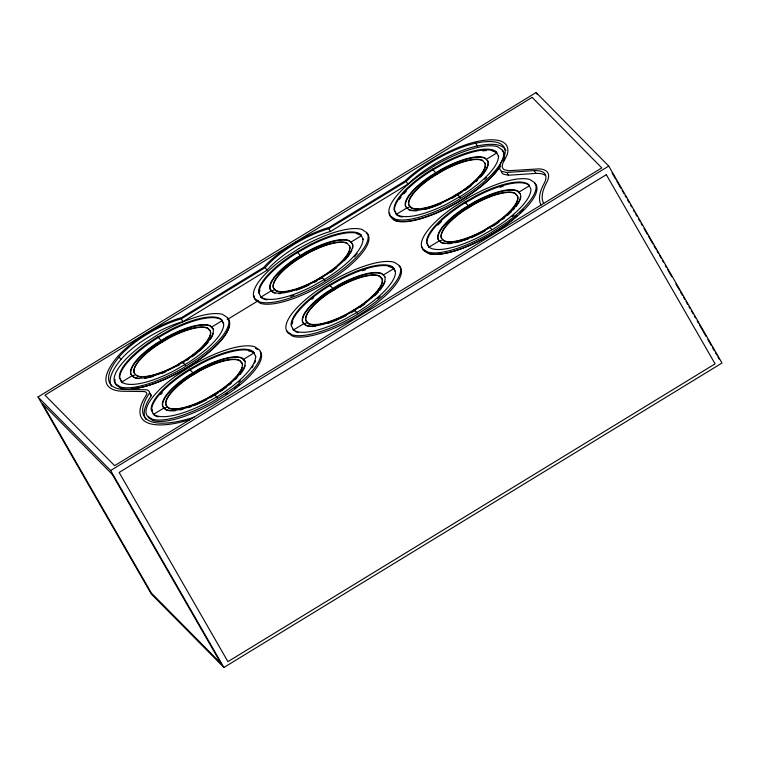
<?xml version="1.0" encoding="UTF-8"?>
<svg xmlns="http://www.w3.org/2000/svg" width="760" height="760" viewBox="0 0 760 760"><rect width="100%" height="100%" fill="white"/><g stroke="black" fill="none" stroke-linecap="round" stroke-linejoin="round"><path stroke-width="1.14" d="M38 396.976L536.104 92.53L608.741 166.07L722 363.023L223.896 667.47L151.259 593.931L38 396.976L110.646 470.516L223.896 667.47M194.056 417.126L193.905 417.173A21.29 6.793 -29.9 0 0 191.282 418.085A98.049 31.274 -29.9 0 1 149.568 393.081A25.355 8.085 -29.9 0 0 146.291 389.756L126.521 389.528A87.428 27.883 -29.9 0 1 119.225 356.839A52.25 16.663 -29.9 0 1 181.345 318.867L265.316 267.539A54.349 17.337 -29.9 0 1 287.935 248.302L293.664 244.644A54.349 17.337 -29.9 0 1 328.871 228.693L406.239 181.412A59.479 18.971 -29.9 0 1 475.75 143.184A78.118 24.918 -29.9 0 1 503.196 159.353A38.57 12.302 -29.9 0 0 502.075 171.465L506.948 172.453L534.232 170.611A52.155 16.634 -29.9 0 1 543.97 183.787A118.361 37.753 -29.9 0 0 540.806 204.506L541.091 205.01M111.482 386.137A87.428 27.883 -29.9 0 1 120.821 359.613A52.25 16.663 -29.9 0 1 182.941 321.651L266.912 270.322A54.349 17.337 -29.9 0 1 289.531 251.076L295.26 247.418A54.349 17.337 -29.9 0 1 330.467 231.477L407.835 184.186A59.479 18.971 -29.9 0 1 477.346 145.968A78.118 24.918 -29.9 0 1 505.875 150.366M121.733 382.071L132.278 375.63L132.686 376.342M261.003 297.074L271.548 290.633L271.956 291.346M396.463 214.282L406.999 207.841L407.408 208.553M132.525 376.058L135.612 374.547M271.795 291.061L274.882 289.55M407.246 208.268L410.172 206.473L411.416 207.964A43.529 13.889 -29.9 0 0 418.427 209.114M177.678 365.93L179.427 364.866M184.661 361.665L182.932 362.719L182.134 361.922L176.843 365.503A43.529 13.889 -29.9 0 1 172.833 367.612M186.39 360.61L188.119 359.556M452.399 198.141L455.905 196.004M457.026 194.417L457.653 194.93L461.976 192.289M319.58 279.328L322.202 277.723L321.955 277.295L324.815 280.193L324.406 279.481M164.388 408.31L167.485 406.809M428.535 246.449L428.953 247.171L439.489 240.73L439.897 241.442M304.276 323.95L307.373 322.44M439.736 241.157L442.833 239.647M210.416 397.651L218.253 392.873M351.187 312.759L354.692 310.612L354.445 310.184L357.305 313.082L356.896 312.369M492.736 226.243L495.33 224.656A47.016 15 -29.9 0 0 499.234 221.929M110.646 470.516L608.741 166.07M227.173 319.618L258.39 300.627M452.476 197.163L461.272 191.852M317.024 279.955L325.822 274.645A43.529 13.889 -29.9 0 0 334.552 268.261M490.361 226.793L493.762 224.741A43.529 13.889 -29.9 0 0 495.596 223.497M208.706 397.755L218.414 391.894A43.529 13.889 -29.9 0 0 228.893 384.085M348.602 313.395L358.302 307.534A43.529 13.889 -29.9 0 0 367.042 301.15M189.743 419.757L180.291 422.284A101.099 32.252 -29.9 0 1 143.336 400.13L146.88 394.022A22.315 7.115 -29.9 0 0 144.466 391.571L124.412 391.267A90.449 28.851 -29.9 0 1 116.936 357.418A55.299 17.642 -29.9 0 1 176.975 318.981L181.602 317.575L263.682 267.406L266.684 264.138A57.399 18.306 -29.9 0 1 286.909 247.798L292.952 243.931A57.399 18.306 -29.9 0 1 324.339 228.893L329.108 227.411L404.833 181.127L408.927 177.375A62.52 19.94 -29.9 0 1 477.28 141.512A81.177 25.887 -29.9 0 1 507.157 154.755L504.383 160.369A35.52 11.333 -29.9 0 0 504.554 169.812L508.991 170.715L538.869 168.881A55.195 17.604 -29.9 0 1 547.57 180.661L545.414 185.041A115.311 36.784 -29.9 0 0 543.457 203.005L543.694 203.423M501.334 171.57A38.57 12.302 -29.9 0 0 503.671 174.249L508.544 175.227L535.838 173.394A52.155 16.634 -29.9 0 1 545.433 175.541M424.469 251.037L429.979 253.859A63.697 20.32 -29.9 0 0 517.399 215.526M502.122 150.66L503.225 151.401A65.122 20.776 -29.9 0 1 503.262 161.006M534.612 183.549L535.714 184.291A65.122 20.776 -29.9 0 1 505.495 225.264L491.359 234.365A65.122 20.776 -29.9 0 1 428.345 253.451L423.377 250.126A65.122 20.776 -29.9 0 1 422.218 247.038M366.671 233.453L367.773 234.194A65.122 20.776 -29.9 0 1 337.554 275.167L323.418 284.269A65.122 20.776 -29.9 0 1 260.404 303.354L255.436 300.029A65.122 20.776 -29.9 0 1 254.201 295.745M399.152 266.342L400.263 267.083A65.122 20.776 -29.9 0 1 370.044 308.056L355.908 317.158A65.122 20.776 -29.9 0 1 292.894 336.243L287.926 332.918A65.122 20.776 -29.9 0 1 286.995 330.952M227.401 318.449L228.504 319.19A65.122 20.776 -29.9 0 1 198.284 360.164L184.148 369.265A65.122 20.776 -29.9 0 1 121.135 388.351L116.166 385.035A65.122 20.776 -29.9 0 1 115.016 379.468M255.388 348.127L257.327 349.419M148.029 417.287L152.998 420.603A65.122 20.776 -29.9 0 0 216.011 401.527L230.147 392.416A65.122 20.776 -29.9 0 0 260.366 351.443M433.019 169.812L437.085 174.23M465.5 202.701L469.575 207.119M492.043 229.567L489.354 227.012L484.053 230.603A43.529 13.889 -29.9 0 1 465.424 238.916M330.049 285.494L334.124 289.911M322.202 277.723L321.575 277.21M354.692 310.612L354.065 310.099M190.161 369.854L194.227 374.272M520.448 194.142L517.626 191.263A47.016 15 -29.9 0 0 473.869 202.815L463.429 209.19A47.016 15 -29.9 0 0 438.311 239.704M384.997 276.925L381.919 273.628A47.016 15 -29.9 0 0 338.172 285.18L327.731 291.555A47.016 15 -29.9 0 0 302.613 322.069L305.434 324.947A47.016 15 -29.9 0 0 349.191 313.395L359.632 307.021A47.016 15 -29.9 0 0 384.75 276.498M245.1 361.294L242.278 358.416A47.016 15 -29.9 0 0 198.522 369.968L188.081 376.352A47.016 15 -29.9 0 0 162.963 406.866L165.784 409.744A47.016 15 -29.9 0 0 171.218 410.865M213.237 329.042L210.416 326.163A47.016 15 -29.9 0 0 166.659 337.716L156.218 344.09A47.016 15 -29.9 0 0 131.1 374.613L133.921 377.483M136.695 375.753L134.064 372.713A43.529 13.889 -29.9 0 1 157.957 344.299L167.656 338.428A43.529 13.889 -29.9 0 1 207.803 328.177L210.273 330.933A43.529 13.889 -29.9 0 1 186.38 359.356L176.671 365.218A43.529 13.889 -29.9 0 1 136.534 375.469M391.571 217.332L393.452 219.811A64.059 20.434 -29.9 0 0 443.536 209.912A64.059 20.434 -29.9 0 0 497.125 170.183M612.066 172.928L615.619 179.094M616.797 181.155L620.939 188.347M622.117 190.409L623.894 193.486M625.072 195.548L626.259 197.6M627.437 199.661L629.213 202.739M630.401 204.801L631.579 206.853M633.356 209.94L634.533 211.993M635.721 214.054L636.899 216.106M638.675 219.193L639.853 221.245M641.041 223.307L642.219 225.359M643.995 228.446L647.539 234.612M648.726 236.673L652.859 243.865M654.047 245.927L655.823 249.014M657.001 251.066L658.188 253.118M659.366 255.179L661.143 258.267M662.321 260.319L663.508 262.371M665.275 265.459L666.463 267.52M667.641 269.572L671.783 276.773M675.915 283.964L679.468 290.139M680.646 292.191L682.423 295.279M683.611 297.331L684.788 299.392M685.966 301.445L687.743 304.532M688.931 306.584L690.108 308.645M691.296 310.697L693.063 313.785M694.25 315.837L695.428 317.898M697.205 320.976L698.383 323.038M699.57 325.09L706.068 336.404M707.845 339.483L711.389 345.658M712.576 347.709L714.352 350.797M715.531 352.849L716.718 354.91M717.896 356.962L719.074 359.024M536.104 92.53L537.282 94.582M534.232 170.611L535.838 173.394M528.903 185.107L529.311 185.82L518.776 192.261L519.023 192.689M496.413 152.218L496.831 152.931L486.286 159.372L486.533 159.799M506.948 172.453L508.544 175.227M475.75 143.184L477.346 145.968M465.091 201.98L465.918 203.414M459.857 196.688L460.275 197.4L457.406 194.503L457.653 194.93M432.601 169.09L433.428 170.525M406.239 181.412L407.835 184.186M396.045 213.56L396.872 214.994M393.452 267.9L393.86 268.613L383.325 275.053L383.572 275.481M360.962 235.011L361.37 235.723L350.835 242.164L351.082 242.592M328.871 228.693L330.467 231.477M329.64 284.772L330.467 286.206M301.635 257.022L297.151 251.883M304.447 324.235L304.028 323.522L293.493 329.963L293.084 329.241M265.316 267.539L266.912 270.322M260.594 296.352L261.421 297.787M253.555 352.26L253.963 352.982L243.428 359.423L243.675 359.851M221.692 320.007L222.1 320.72L211.565 327.161L211.812 327.588M181.345 318.867L182.941 321.651M216.999 396.729L217.417 397.452L214.168 394.459M189.743 369.141L190.57 370.566M185.136 364.477L185.544 365.19L182.685 362.292L183.103 363.014M162.364 342.019L157.88 336.88M164.549 408.604L164.141 407.882L153.605 414.323L153.188 413.611M149.568 393.081L151.164 395.856A98.049 31.274 -29.9 0 0 145.93 419.416M119.225 356.839L120.821 359.613M121.324 381.349L122.151 382.784M498.797 156.835L496.166 151.715A59.204 18.886 -29.9 0 0 444.514 162.336L431.081 169.964A59.204 18.886 -29.9 0 0 394.079 209.655L396.302 214.064A59.204 18.886 -29.9 0 0 447.944 203.442L461.387 195.814A59.204 18.886 -29.9 0 0 498.38 156.123M427.395 243.979L428.868 246.905M428.953 247.171L426.569 242.544A59.204 18.886 -29.9 0 1 463.562 202.853L477.005 195.225A59.204 18.886 -29.9 0 1 528.656 184.604L530.869 189.012A59.204 18.886 -29.9 0 1 493.876 228.703L480.434 236.332A59.204 18.886 -29.9 0 1 428.792 246.952M396.71 214.776L394.487 210.368A59.204 18.886 -29.9 0 1 431.49 170.677L444.933 163.048A59.204 18.886 -29.9 0 1 496.575 152.427M395.342 271.548L393.613 268.109A59.204 18.886 -29.9 0 0 341.962 278.73L328.519 286.358A59.204 18.886 -29.9 0 0 291.526 326.049M363.346 239.628L360.705 234.507A59.204 18.886 -29.9 0 0 309.063 245.128L295.621 252.757A59.204 18.886 -29.9 0 0 258.628 292.448L261.26 297.569M293.749 330.457L291.118 325.337A59.204 18.886 -29.9 0 1 328.111 285.646L341.553 278.017A59.204 18.886 -29.9 0 1 393.195 267.397L395.418 271.805A59.204 18.886 -29.9 0 1 358.425 311.495L344.983 319.124A59.204 18.886 -29.9 0 1 293.341 329.745M255.94 356.887L253.308 351.766A59.204 18.886 -29.9 0 0 201.656 362.377L188.214 370.006A59.204 18.886 -29.9 0 0 151.221 409.706L153.852 414.827A59.204 18.886 -29.9 0 0 158.327 416.888M223.582 323.655L221.853 320.216A59.204 18.886 -29.9 0 0 170.202 330.837L156.769 338.466A59.204 18.886 -29.9 0 0 119.766 378.157M120.184 378.879L121.657 381.805M121.989 382.565L119.358 377.445A59.204 18.886 -29.9 0 1 156.351 337.753L169.793 330.125A59.204 18.886 -29.9 0 1 221.435 319.504L223.659 323.912A59.204 18.886 -29.9 0 1 186.666 363.613L173.223 371.241A59.204 18.886 -29.9 0 1 121.581 381.852M149.35 392.967A25.355 8.085 -29.9 0 1 151.164 395.856M499.13 167.305A64.059 20.434 -29.9 0 1 497.695 169.404M229.377 325.109A63.783 20.349 -29.9 0 1 192.755 364.192A63.783 20.349 -29.9 0 1 131.983 388.616M523.497 209.693A63.697 20.32 -29.9 0 1 520.049 213.104M239.695 384.199A60.98 19.446 -29.9 0 1 237.994 385.586M236.227 386.983A60.98 19.446 -29.9 0 1 234.412 388.379M227.734 393.186A60.98 19.446 -29.9 0 1 225.891 394.421M160.778 394.459A60.98 19.446 -29.9 0 1 162.364 392.72M385.026 281.361A47.016 15 -29.9 0 1 382.251 287.033M381.14 288.601A47.016 15 -29.9 0 1 379.867 290.225M378.433 291.897A47.016 15 -29.9 0 1 374.556 295.868M364.733 304.028A47.016 15 -29.9 0 1 359.879 307.448M346.503 315.409A47.016 15 -29.9 0 1 339.587 318.801M338.618 319.238A47.016 15 -29.9 0 1 328.168 323.323M315.257 326.325A47.016 15 -29.9 0 1 312.075 326.515M311.115 326.505A47.016 15 -29.9 0 1 305.681 325.375L302.86 322.497A47.016 15 -29.9 0 1 327.978 291.983L338.418 285.608A47.016 15 -29.9 0 1 382.166 274.056M380.19 296.352A59.204 18.886 -29.9 0 1 377.663 298.556M298.224 332.519A59.204 18.886 -29.9 0 1 295.25 331.464M292.163 323.855A59.204 18.886 -29.9 0 1 292.809 321.68M311.875 299.25A59.204 18.886 -29.9 0 1 313.699 297.768M362.463 270.769A59.204 18.886 -29.9 0 1 365.636 269.724M388.398 266.541A59.204 18.886 -29.9 0 1 394.022 268.831M378.119 290.282A43.529 13.889 -29.9 0 0 382.195 279.11L379.724 276.355A43.529 13.889 -29.9 0 0 339.587 286.606L329.878 292.476A43.529 13.889 -29.9 0 0 305.985 320.891L308.455 323.646A43.529 13.889 -29.9 0 0 317.803 324.615M376.684 292.02A43.529 13.889 -29.9 0 1 370.452 298.272M347.605 313.927A43.529 13.889 -29.9 0 1 339.568 317.908M338.58 318.345A43.529 13.889 -29.9 0 1 320.34 324.244M443.745 240.568A43.529 13.889 -29.9 0 0 483.882 230.318L493.591 224.457A43.529 13.889 -29.9 0 0 517.484 196.032L515.014 193.277A43.529 13.889 -29.9 0 0 474.876 203.528L465.167 209.389A43.529 13.889 -29.9 0 0 441.275 237.814L443.906 240.853A43.529 13.889 -29.9 0 0 454.508 241.661M520.818 196.175A47.016 15 -29.9 0 1 520.476 198.569M520.211 199.434A47.016 15 -29.9 0 1 515.973 206.615M514.615 208.268A47.016 15 -29.9 0 1 513.114 209.94M511.575 211.546A47.016 15 -29.9 0 1 507.442 215.422M504.688 217.749A47.016 15 -29.9 0 1 502.939 219.146M484.889 231.03A47.016 15 -29.9 0 1 470.877 237.823M468.749 238.678A47.016 15 -29.9 0 1 463.619 240.54M462.517 240.891A47.016 15 -29.9 0 1 455.192 242.82M451.849 243.399A47.016 15 -29.9 0 1 447.526 243.722M445.293 243.627A47.016 15 -29.9 0 1 441.132 242.582L438.064 239.276A47.016 15 -29.9 0 1 463.182 208.762L473.623 202.388A47.016 15 -29.9 0 1 517.38 190.836L520.201 193.705A47.016 15 -29.9 0 1 495.083 224.228L484.642 230.603A47.016 15 -29.9 0 1 440.885 242.155M503.376 217.645A43.529 13.889 -29.9 0 0 517.645 196.317L515.185 193.562A43.529 13.889 -29.9 0 0 475.038 203.813L465.329 209.684A43.529 13.889 -29.9 0 0 441.446 238.098M501.695 219.004A43.529 13.889 -29.9 0 1 497.401 222.233M464.398 239.257A43.529 13.889 -29.9 0 1 456.779 241.262M437.94 225.064A59.204 18.886 -29.9 0 1 441.455 221.597M500.042 187.264A59.204 18.886 -29.9 0 1 503.13 186.314M513.978 215.032A59.204 18.886 -29.9 0 1 512.24 216.505M426.977 243.257A59.204 18.886 -29.9 0 1 463.98 203.566L477.413 195.938A59.204 18.886 -29.9 0 1 529.064 185.316M213.266 333.469A47.016 15 -29.9 0 1 210.491 339.15M208.107 342.332A47.016 15 -29.9 0 1 198.407 351.88M197.476 352.649A47.016 15 -29.9 0 1 192.023 356.839M165.794 371.82A47.016 15 -29.9 0 1 161.538 373.578M153.13 376.447A47.016 15 -29.9 0 1 144.637 378.299M139.355 378.613A47.016 15 -29.9 0 1 134.805 377.853M207.584 340.717A43.529 13.889 -29.9 0 0 210.434 331.217L207.964 328.462A43.529 13.889 -29.9 0 0 167.827 338.722L158.118 344.584A43.529 13.889 -29.9 0 0 134.225 372.998M206.995 341.544A43.529 13.889 -29.9 0 1 202.464 346.807M197.875 351.101A43.529 13.889 -29.9 0 1 186.552 359.641M170.82 368.609A43.529 13.889 -29.9 0 1 166.82 370.452M165.727 370.927A43.529 13.889 -29.9 0 1 146.043 376.722M141.588 376.903A43.529 13.889 -29.9 0 1 137.484 376.115M349.543 245.936A43.529 13.889 -29.9 0 1 325.651 274.36L315.941 280.221A43.529 13.889 -29.9 0 1 275.804 290.472L273.334 287.717A43.529 13.889 -29.9 0 1 297.226 259.293L306.926 253.431A43.529 13.889 -29.9 0 1 347.073 243.181L349.704 246.221A43.529 13.889 -29.9 0 1 347.472 254.771M352.535 248.472A47.016 15 -29.9 0 0 352.507 244.045L349.685 241.167A47.016 15 -29.9 0 0 305.928 252.719L295.488 259.094A47.016 15 -29.9 0 0 270.37 289.608L273.191 292.486A47.016 15 -29.9 0 0 275.072 293.151M351.918 250.24A47.016 15 -29.9 0 1 350.408 253.137M349.229 254.923A47.016 15 -29.9 0 1 344.375 260.69M336.747 267.653A47.016 15 -29.9 0 1 330.334 272.526M316.948 280.934A47.016 15 -29.9 0 1 314.013 282.52M309.063 285A47.016 15 -29.9 0 1 296.675 290.101M280.601 293.598A47.016 15 -29.9 0 1 278.625 293.616M346.854 255.721A43.529 13.889 -29.9 0 1 337.972 265.382M316.113 280.506A43.529 13.889 -29.9 0 1 296.457 289.161M295.317 289.512A43.529 13.889 -29.9 0 1 287.85 291.356M282.967 291.906A43.529 13.889 -29.9 0 1 275.966 290.757L273.495 288.002A43.529 13.889 -29.9 0 1 297.388 259.587L307.097 253.716A43.529 13.889 -29.9 0 1 347.234 243.466M259.502 291.992A59.204 18.886 -29.9 0 1 259.948 289.892M357.058 233.88A59.204 18.886 -29.9 0 1 360.022 234.935M362.928 238.916A59.204 18.886 -29.9 0 1 325.935 278.606L312.493 286.235A59.204 18.886 -29.9 0 1 260.851 296.856M357.209 253.498A59.204 18.886 -29.9 0 1 354.397 256.823M293.892 295.25A59.204 18.886 -29.9 0 1 290.69 296.343M266.883 299.858A59.204 18.886 -29.9 0 1 261.962 298.101M259.036 293.16A59.204 18.886 -29.9 0 1 296.039 253.469L309.472 245.841A59.204 18.886 -29.9 0 1 361.123 235.22M168.397 407.731A43.529 13.889 -29.9 0 0 208.534 397.47L218.243 391.609A43.529 13.889 -29.9 0 0 242.136 363.185L239.666 360.44A43.529 13.889 -29.9 0 0 199.528 370.69L189.82 376.551A43.529 13.889 -29.9 0 0 165.927 404.976L168.559 408.015A43.529 13.889 -29.9 0 0 177.916 408.975M245.128 365.721A47.016 15 -29.9 0 1 239.97 374.594M236.968 377.948A47.016 15 -29.9 0 1 235.457 379.468M231.192 383.353A47.016 15 -29.9 0 1 229.339 384.911M226.698 387.001A47.016 15 -29.9 0 1 219.982 391.808M206.606 399.779A47.016 15 -29.9 0 1 199.7 403.17M198.721 403.608A47.016 15 -29.9 0 1 193.41 405.84M191.311 406.628A47.016 15 -29.9 0 1 188.271 407.692M182.875 409.279A47.016 15 -29.9 0 1 179.844 409.982M175.361 410.695A47.016 15 -29.9 0 1 172.178 410.884M242.564 365.398A43.529 13.889 -29.9 0 0 242.298 363.479L239.837 360.724A43.529 13.889 -29.9 0 0 199.69 370.975L189.981 376.837A43.529 13.889 -29.9 0 0 166.098 405.26M242.164 367.65A43.529 13.889 -29.9 0 1 238.222 374.642M236.797 376.39A43.529 13.889 -29.9 0 1 230.565 382.631M207.718 398.297A43.529 13.889 -29.9 0 1 199.68 402.268M198.692 402.714A43.529 13.889 -29.9 0 1 180.443 408.604M152.048 411.131A59.204 18.886 -29.9 0 1 152.095 409.241M248.501 350.911A59.204 18.886 -29.9 0 1 254.125 353.191M255.522 356.174A59.204 18.886 -29.9 0 1 218.528 395.865L205.086 403.493A59.204 18.886 -29.9 0 1 153.444 414.115M255.436 360.867A59.204 18.886 -29.9 0 1 254.6 363.118M253.203 365.835A59.204 18.886 -29.9 0 1 251.997 367.764M240.293 380.712A59.204 18.886 -29.9 0 1 238.63 382.185M151.63 410.419A59.204 18.886 -29.9 0 1 188.632 370.719L202.065 363.09A59.204 18.886 -29.9 0 1 253.716 352.478M484.994 163.143A43.529 13.889 -29.9 0 1 461.101 191.567L451.402 197.429A43.529 13.889 -29.9 0 1 411.255 207.679L408.785 204.924A43.529 13.889 -29.9 0 1 432.677 176.5L442.387 170.639A43.529 13.889 -29.9 0 1 482.524 160.388L485.155 163.428A43.529 13.889 -29.9 0 1 470.887 184.756M487.986 165.68A47.016 15 -29.9 0 0 487.958 161.253L484.889 157.947A47.016 15 -29.9 0 0 441.132 169.499L430.692 175.873A47.016 15 -29.9 0 0 405.574 206.387L408.395 209.266A47.016 15 -29.9 0 0 452.152 197.714L462.593 191.339A47.016 15 -29.9 0 0 487.711 160.816M487.72 166.544A47.016 15 -29.9 0 1 485.858 170.344M485.212 171.361A47.016 15 -29.9 0 1 480.624 177.052M477.517 180.186A47.016 15 -29.9 0 1 475.836 181.744M471.333 185.554A47.016 15 -29.9 0 1 464.816 190.418M441.579 203.556A47.016 15 -29.9 0 1 432.126 207.309M431.129 207.651A47.016 15 -29.9 0 1 424.707 209.494M417.116 210.748A47.016 15 -29.9 0 1 408.642 209.693M405.821 206.825A47.016 15 -29.9 0 1 430.939 176.301L441.38 169.927A47.016 15 -29.9 0 1 485.137 158.375M470.012 185.478A43.529 13.889 -29.9 0 1 462.194 191.235M451.563 197.714A43.529 13.889 -29.9 0 1 431.908 206.368M430.768 206.72A43.529 13.889 -29.9 0 1 423.301 208.563M408.956 205.209A43.529 13.889 -29.9 0 1 432.839 176.795L442.548 170.924A43.529 13.889 -29.9 0 1 482.695 160.673M500.603 166.05A65.122 20.776 -29.9 0 1 473.005 192.375L458.869 201.476A65.122 20.776 -29.9 0 1 395.856 220.561L390.887 217.246A65.122 20.776 -29.9 0 1 389.661 212.952M399.532 199.225A59.204 18.886 -29.9 0 1 401.033 197.22M403.854 193.895A59.204 18.886 -29.9 0 1 406.296 191.311M482.714 150.86A59.204 18.886 -29.9 0 1 486.276 150.594M492.518 151.088A59.204 18.886 -29.9 0 1 495.482 152.142M486.542 177.479A59.204 18.886 -29.9 0 1 484.737 179.218M402.334 217.065A59.204 18.886 -29.9 0 1 397.413 215.308M159.695 333.526L145.559 342.627A65.122 20.776 -29.9 0 0 115.339 383.601L120.317 386.916A65.122 20.776 -29.9 0 0 183.331 367.84L197.467 358.729A65.122 20.776 -29.9 0 0 227.677 317.756L222.708 314.44A65.122 20.776 -29.9 0 0 159.695 333.526M298.965 248.52L284.829 257.63A65.122 20.776 -29.9 0 0 254.609 298.604L259.587 301.919A65.122 20.776 -29.9 0 0 322.601 282.844L336.737 273.733A65.122 20.776 -29.9 0 0 366.947 232.759L361.978 229.444A65.122 20.776 -29.9 0 0 298.965 248.52M434.416 165.737L420.28 174.838A65.122 20.776 -29.9 0 0 390.06 215.811L395.038 219.127A65.122 20.776 -29.9 0 0 458.052 200.051L472.188 190.94A65.122 20.776 -29.9 0 0 502.398 149.967L497.429 146.651A65.122 20.776 -29.9 0 0 434.416 165.737M191.558 365.778L177.422 374.88A65.122 20.776 -29.9 0 0 147.202 415.853L152.18 419.178A65.122 20.776 -29.9 0 0 215.194 400.092L229.33 390.991A65.122 20.776 -29.9 0 0 259.54 350.018L254.572 346.693A65.122 20.776 -29.9 0 0 191.558 365.778M331.445 281.409L317.319 290.519A65.122 20.776 -29.9 0 0 287.099 331.493L292.068 334.808A65.122 20.776 -29.9 0 0 355.091 315.733L369.217 306.622A65.122 20.776 -29.9 0 0 399.437 265.648L394.459 262.333A65.122 20.776 -29.9 0 0 331.445 281.409M466.906 198.616L452.77 207.727A65.122 20.776 -29.9 0 0 422.55 248.701L427.528 252.016A65.122 20.776 -29.9 0 0 490.542 232.94L504.678 223.829A65.122 20.776 -29.9 0 0 534.888 182.856L529.919 179.541A65.122 20.776 -29.9 0 0 466.906 198.616M532.123 97.365L44.944 395.143L114.627 465.671L601.797 167.903L532.123 97.365M166.411 337.288L155.971 343.662A47.016 15 -29.9 0 0 130.853 374.176L133.674 377.055A47.016 15 -29.9 0 0 177.431 365.503L187.872 359.128A47.016 15 -29.9 0 0 212.99 328.615L210.168 325.736A47.016 15 -29.9 0 0 166.411 337.288M305.681 252.291L295.241 258.666A47.016 15 -29.9 0 0 270.123 289.18L272.945 292.058A47.016 15 -29.9 0 0 316.702 280.506L327.142 274.132A47.016 15 -29.9 0 0 352.26 243.608L349.438 240.739A47.016 15 -29.9 0 0 305.681 252.291M198.274 369.541L187.834 375.915A47.016 15 -29.9 0 0 162.716 406.438L165.537 409.317A47.016 15 -29.9 0 0 209.294 397.765L219.735 391.381A47.016 15 -29.9 0 0 244.853 360.867L242.031 357.988A47.016 15 -29.9 0 0 198.274 369.541M606.318 174.686L119.149 472.454L227.924 661.637L715.093 363.859L606.318 174.686M339.416 286.32L329.707 292.182A43.529 13.889 -29.9 0 0 305.824 320.606L308.284 323.361A43.529 13.889 -29.9 0 0 348.431 313.11L358.14 307.249A43.529 13.889 -29.9 0 0 382.033 278.825L379.563 276.07A43.529 13.889 -29.9 0 0 339.416 286.32M112.195 474.287L42.522 403.759L151.297 592.933L220.98 663.47L112.195 474.287"/></g></svg>
